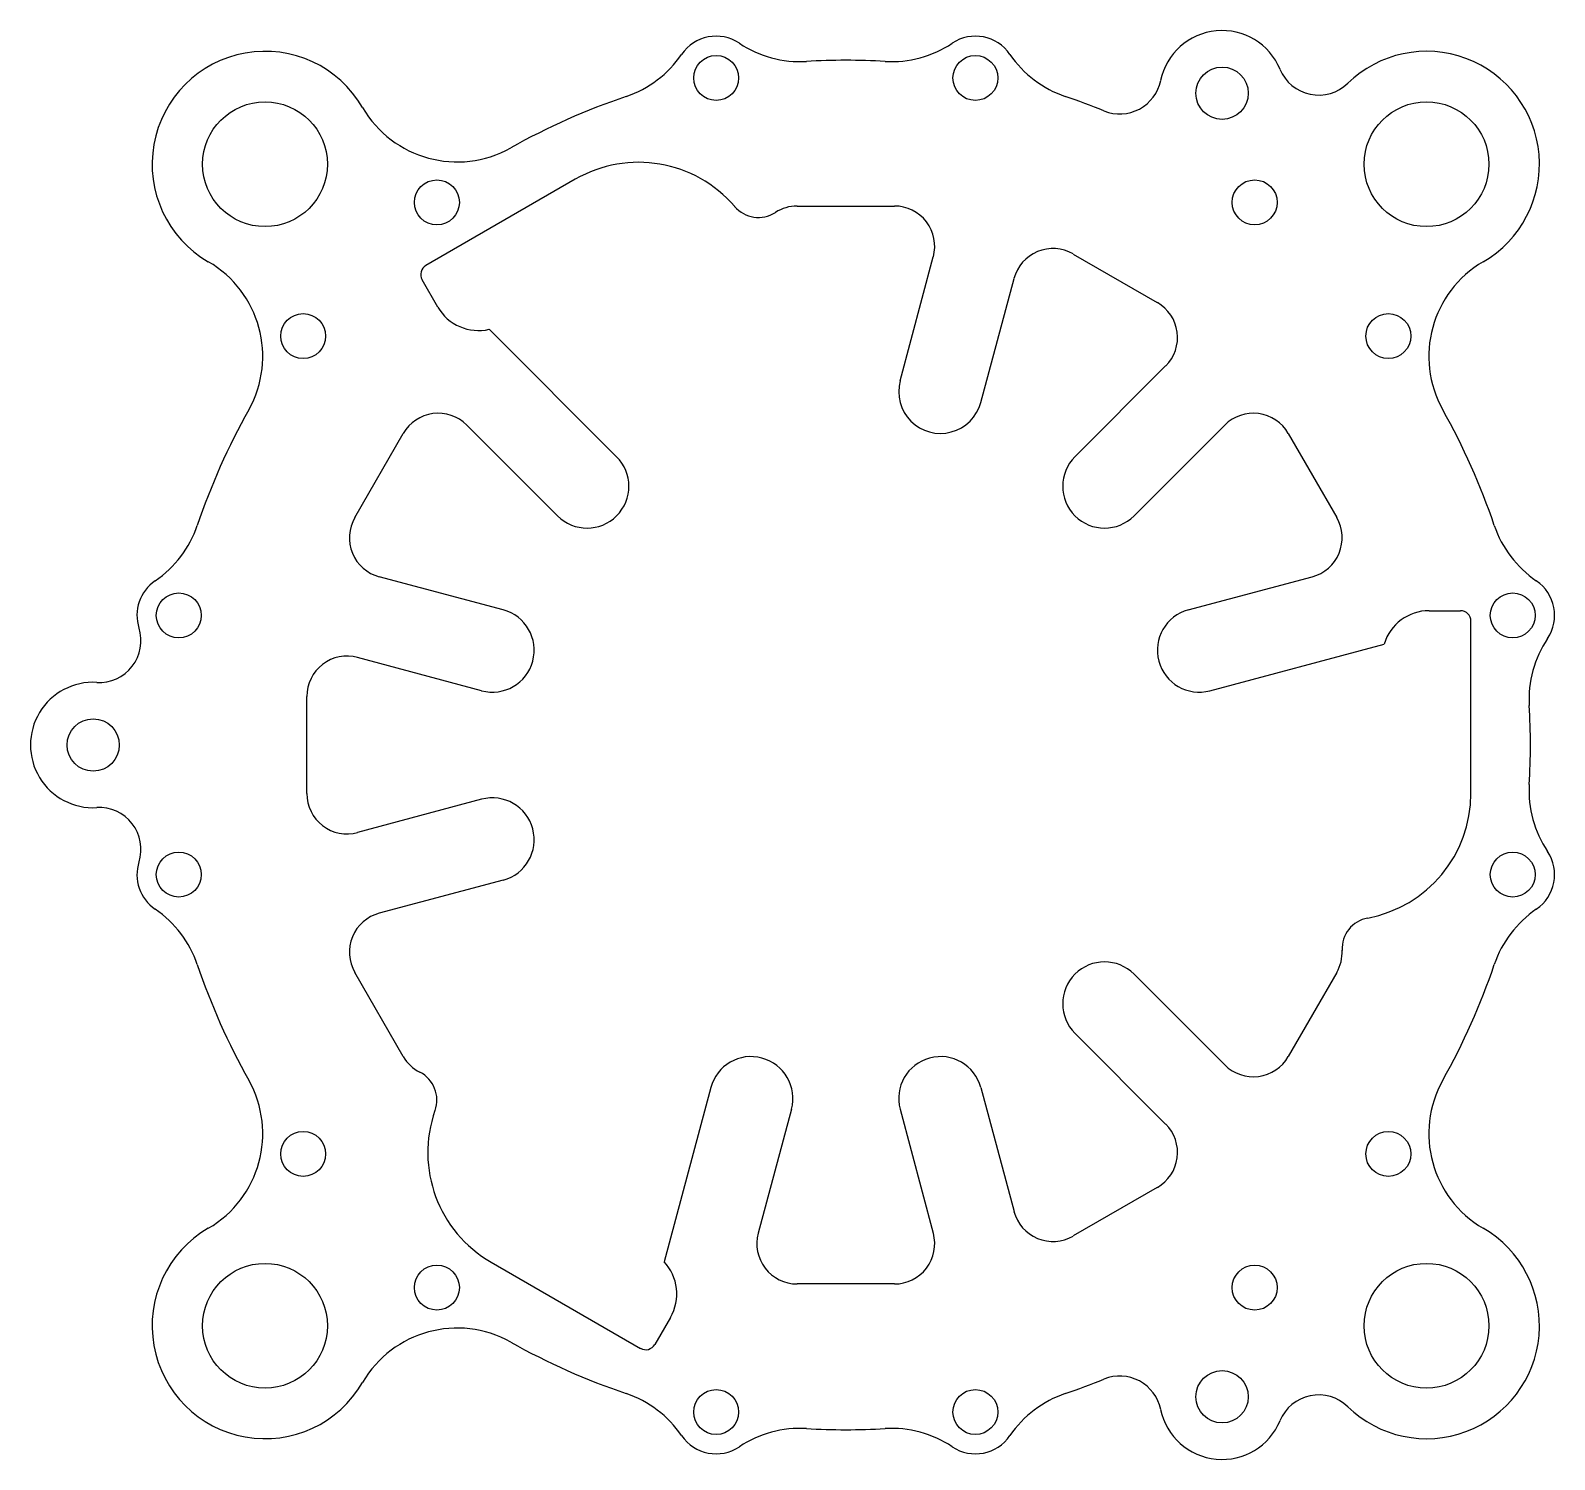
# Model space of a CAD drawing. Extents: x -78 to 68, y -68 to 68.
import ezdxf

# ---------------------------------------------------------------- set-up
doc = ezdxf.new("R2010")
doc.units = 0
doc.layers.add('VISIBLE', color=7, linetype='CONTINUOUS')

msp = doc.modelspace()

# ---------------------------------------------------------------- linework, layer by layer
at = {"layer": 'VISIBLE'}
for p, q in [((-25.88, 54.12), (-40.17, 45.87)), ((-4.65, 51.56), (4.65, 51.56)), ((5.19, 34.84), (8.37, 46.7)), ((21.75, 46.97), (29.8, 42.33)), ((-39.03, 41.9), (-40.53, 44.5)), ((12.92, 32.77), (16.1, 44.63)), ((-21.92, 27.58), (-34.11, 39.77)), ((21.92, 27.58), (30.6, 36.26)), ((-46.97, 21.75), (-42.33, 29.8)), ((-27.58, 21.92), (-36.26, 30.6)), ((27.58, 21.92), (36.26, 30.6)), ((42.33, 29.8), (46.97, 21.75)), ((-32.77, 12.92), (-44.63, 16.1)), ((32.77, 12.92), (44.63, 16.1)), ((55.81, 12.85), (58.81, 12.85)), ((59.81, -4.65), (59.81, 11.85)), ((34.84, 5.19), (51.5, 9.66)), ((-34.84, 5.19), (-46.7, 8.37)), ((-51.56, -4.65), (-51.56, 4.65)), ((-34.84, -5.19), (-46.7, -8.37)), ((-32.77, -12.92), (-44.63, -16.1)), ((-42.33, -29.8), (-46.97, -21.75)), ((46.97, -21.75), (42.33, -29.8)), ((27.58, -21.92), (36.26, -30.6)), ((21.92, -27.58), (30.6, -36.26)), ((-12.92, -32.77), (-17.39, -49.43)), ((12.92, -32.77), (16.1, -44.63)), ((-5.19, -34.84), (-8.37, -46.7)), ((5.19, -34.84), (8.37, -46.7)), ((29.8, -42.33), (21.75, -46.97)), ((-33.93, -49.47), (-19.64, -57.72)), ((4.65, -51.56), (-4.65, -51.56)), ((-16.77, -54.76), (-18.27, -57.35))]:
    msp.add_line(p, q, dxfattribs=at)
for centre, radius in [((-12.4, 63.81), 2.15), ((12.4, 63.81), 2.15), ((36, 62.35), 2.5), ((-55.56, 55.56), 5.97), ((55.56, 55.56), 5.97), ((-39.12, 51.91), 2.15), ((39.12, 51.91), 2.15), ((-51.91, 39.12), 2.15), ((51.91, 39.12), 2.15), ((-63.81, 12.4), 2.15), ((63.81, 12.4), 2.15), ((-72, 0), 2.5), ((-63.81, -12.4), 2.15), ((63.81, -12.4), 2.15), ((-51.91, -39.12), 2.15), ((51.91, -39.12), 2.15), ((-55.56, -55.56), 5.97), ((-39.12, -51.91), 2.15), ((39.12, -51.91), 2.15), ((55.56, -55.56), 5.97), ((36, -62.35), 2.5), ((-12.4, -63.81), 2.15), ((12.4, -63.81), 2.15)]:
    msp.add_circle(centre, radius, dxfattribs=at)
for centre, radius, start, end in [((-12.4, 63.81), 4, 56.2987, 145.7013), ((-4.37, 75.84), 10.47, 236.2987, 273.3005), ((4.37, 75.84), 10.47, 266.6995, 303.7013), ((12.4, 63.81), 4, 34.2987, 123.7013), ((36, 62.35), 6, 22.4099, 168.3671), ((-55.56, 55.56), 10.8, 30.1735, 239.8265), ((-24.36, 71.96), 10.47, 288.6995, 325.7013), ((24.36, 71.96), 10.47, 214.2987, 251.3005), ((55.56, 55.56), 10.8, 300.1735, 134.217), ((0, 0), 65.5, 86.6995, 93.3005), ((45.24, 66.17), 4, 202.4099, 314.217), ((26.21, 64.37), 4, 247.8485, 348.3671), ((0, 0), 65.5, 108.6995, 119.3005), ((0, 0), 65.5, 67.8485, 71.3005), ((-37.18, 66.25), 10.47, 210.1735, 299.3005), ((-19.82, 43.63), 12.11, 40.6109, 120), ((-8.36, 53.47), 3, 220.6109, 302.7516), ((-4.65, 47.7), 3.86, 90, 122.7516), ((4.65, 47.7), 3.86, 345, 90), ((19.82, 43.63), 3.86, 60, 165), ((-66.25, 37.18), 10.47, 330.6995, 59.8265), ((-39.67, 45), 1, 120, 210), ((66.25, 37.18), 10.47, 120.1735, 209.3005), ((27.88, 38.99), 3.86, 315, 60), ((-35.14, 44.15), 4.5, 210, 283.1277), ((9.06, 33.81), 4, 165, 345), ((0, 0), 65.5, 150.6995, 161.3005), ((-38.99, 27.88), 3.86, 45, 150), ((38.99, 27.88), 3.86, 30, 135), ((0, 0), 65.5, 18.6995, 29.3005), ((-24.75, 24.75), 4, 225, 45), ((24.75, 24.75), 4, 135, 315), ((-71.96, 24.36), 10.47, 304.2987, 341.3005), ((-43.63, 19.82), 3.86, 150, 255), ((43.63, 19.82), 3.86, 285, 30), ((71.96, 24.36), 10.47, 198.6995, 235.7013), ((-63.81, 12.4), 4, 124.2987, 197.5985), ((63.81, 12.4), 4, 326.2987, 55.7013), ((-33.81, 9.06), 4, 255, 75), ((33.81, 9.06), 4, 105, 285), ((55.81, 8.35), 4.5, 90, 163.1277), ((58.81, 11.85), 1, 0, 90), ((-71.43, 9.98), 4, 266.7401, 17.5985), ((75.84, 4.37), 10.47, 146.2987, 183.3005), ((-47.7, 4.65), 3.86, 75, 180), ((-72, 0), 6, 86.7401, 273.2599), ((0, 0), 65.5, 356.6995, 3.3005), ((75.84, -4.37), 10.47, 176.6995, 213.7013), ((-47.7, -4.65), 3.86, 180, 285), ((-33.81, -9.06), 4, 285, 105), ((47.7, -4.65), 12.11, 280.6109, 0), ((-71.43, -9.98), 4, 342.4015, 93.2599), ((63.81, -12.4), 4, 304.2987, 33.7013), ((-63.81, -12.4), 4, 162.4015, 235.7013), ((-71.96, -24.36), 10.47, 18.6995, 55.7013), ((71.96, -24.36), 10.47, 124.2987, 161.3005), ((-43.63, -19.82), 3.86, 105, 210), ((50.48, -19.5), 3, 100.6109, 182.7516), ((43.63, -19.82), 3.86, 330, 2.7516), ((0, 0), 65.5, 198.6995, 209.3005), ((24.75, -24.75), 4, 45, 225), ((0, 0), 65.5, 330.6995, 341.3005), ((-38.99, -27.88), 3.86, 210, 242.7516), ((-9.06, -33.81), 4, 345, 165), ((9.06, -33.81), 4, 15, 195), ((38.99, -27.88), 3.86, 225, 330), ((-66.25, -37.18), 10.47, 300.1735, 29.3005), ((-42.12, -33.97), 3, 340.6109, 62.7516), ((66.25, -37.18), 10.47, 150.6995, 239.8265), ((-27.88, -38.99), 12.11, 160.6109, 240), ((27.88, -38.99), 3.86, 300, 45), ((19.82, -43.63), 3.86, 195, 300), ((-55.56, -55.56), 10.8, 120.1735, 329.8265), ((55.56, -55.56), 10.8, 225.783, 59.8265), ((-4.65, -47.7), 3.86, 165, 270), ((4.65, -47.7), 3.86, 270, 15), ((-20.67, -52.51), 4.5, 330, 43.1277), ((-37.18, -66.25), 10.47, 60.6995, 149.8265), ((0, 0), 65.5, 240.6995, 251.3005), ((-19.14, -56.85), 1, 240, 330), ((0, 0), 65.5, 288.6995, 292.1515), ((26.21, -64.37), 4, 11.6329, 112.1515), ((-24.36, -71.96), 10.47, 34.2987, 71.3005), ((24.36, -71.96), 10.47, 108.6995, 145.7013), ((45.24, -66.17), 4, 45.783, 157.5901), ((36, -62.35), 6, 191.6329, 337.5901), ((-4.37, -75.84), 10.47, 86.6995, 123.7013), ((0, 0), 65.5, 266.6995, 273.3005), ((4.37, -75.84), 10.47, 56.2987, 93.3005), ((-12.4, -63.81), 4, 214.2987, 303.7013), ((12.4, -63.81), 4, 236.2987, 325.7013)]:
    msp.add_arc(centre, radius, start, end, dxfattribs=at)

doc.saveas('drawing.dxf')
